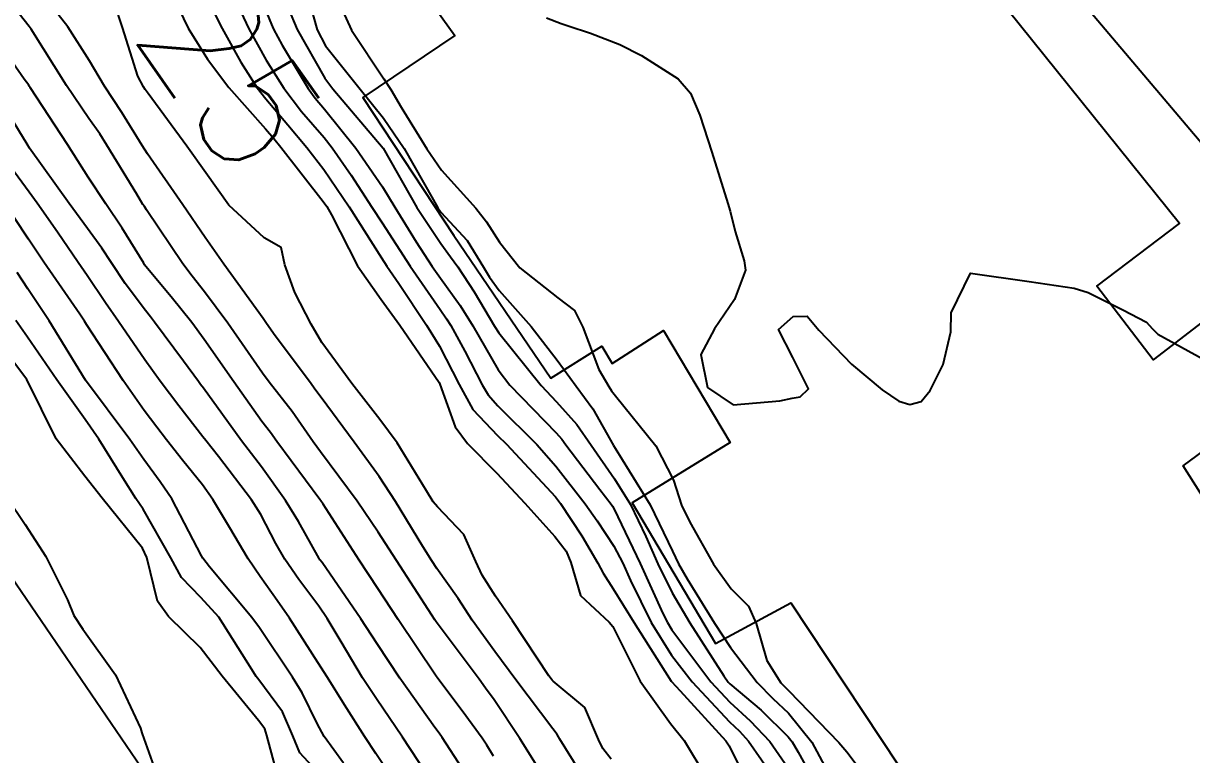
# Model space of a CAD drawing. Header units: metres. Extents: x 298520 to 308411, y 7433745 to 7450750.
# Drawn here: x 305458.85 to 305498.53, y 7436374.49 to 7436399.33 of the extents above; entities that cross this region are included whole.
import ezdxf
from ezdxf.enums import TextEntityAlignment as Align

# ---------------------------------------------------------------- set-up
doc = ezdxf.new("R2010")
doc.units = ezdxf.units.M
doc.header["$LTSCALE"] = 10
for name, color, linetype in [('Cotas', 45, 'Continuous'), ('Curvas de Nivel 1m', 11, 'Continuous'), ('Curvas de Nivel 5m', 15, 'Continuous'), ('Edificações', 30, 'Continuous'), ('Linha Férrea', 251, 'TRACKS'), ('Vias Primárias', 230, 'Continuous')]:
    doc.layers.add(name, color=color, linetype=linetype)
doc.styles.add('Style-STANDARD', font='STANDARD.shx')
doc.linetypes.add('TRACKS', pattern='A,0.15,[130,ltypeshp.shx,S=0.25,R=0,X=0,Y=0],0.15', length=0.3)

msp = doc.modelspace()

# ---------------------------------------------------------------- linework, layer by layer
at = {"layer": 'Curvas de Nivel 1m', "flags": 128}
for points, elevation in [([(305477.737, 7436373.931), (305477.068, 7436375.016), (305476.974, 7436375.167), (305476.826, 7436375.359), (305475.577, 7436377.033), (305474.857, 7436377.992), (305474.094, 7436379.052), (305473.61, 7436379.789), (305472.89, 7436380.816), (305472.716, 7436381.072), (305472.416, 7436381.556), (305471.484, 7436383.084), (305470.926, 7436383.934), (305470.083, 7436385.099), (305468.958, 7436386.621), (305468.751, 7436386.903), (305468.597, 7436387.115), (305467.404, 7436388.716), (305467.107, 7436389.138), (305467.062, 7436389.207), (305466.995, 7436389.306), (305465.653, 7436391.154), (305465.022, 7436392.057), (305464.264, 7436393.168), (305463.059, 7436394.897), (305462.88, 7436395.183), (305462.191, 7436396.31), (305461.608, 7436397.202), (305461.096, 7436398.057), (305460.36, 7436399.218), (305459.129, 7436400.8)], 724), ([(305469.132, 7436400.992), (305469.996, 7436399.101), (305471.088, 7436397.449), (305471.329, 7436397.088), (305471.674, 7436396.487), (305472.546, 7436395.075), (305473.052, 7436394.351), (305474.21, 7436393.052), (305474.575, 7436392.594), (305475.021, 7436391.897), (305475.706, 7436391.033), (305477.003, 7436390.005), (305477.56, 7436389.573), (305477.844, 7436389.007), (305478.394, 7436387.576), (305478.731, 7436386.993), (305478.822, 7436386.853), (305478.96, 7436386.673), (305480.326, 7436384.976), (305480.925, 7436383.808), (305481.203, 7436382.967), (305481.481, 7436382.391), (305482.29, 7436380.956), (305482.885, 7436380.124), (305483.472, 7436379.534), (305483.731, 7436378.937), (305484.1, 7436377.686), (305484.577, 7436376.924), (305484.706, 7436376.786), (305484.84, 7436376.66), (305486.546, 7436374.903), (305486.818, 7436374.577), (305488.09, 7436372.881)], 719), ([(305476.806, 7436373.284), (305475.71, 7436375.031), (305474.836, 7436376.352), (305474.547, 7436376.751), (305474.331, 7436377.048), (305472.872, 7436379.001), (305472.825, 7436379.07), (305472.725, 7436379.221), (305471.52, 7436381.084), (305470.902, 7436382.045), (305470.187, 7436383.097), (305468.938, 7436384.774), (305468.693, 7436385.114), (305467.972, 7436386.143), (305467.196, 7436387.137), (305466.968, 7436387.447), (305465.792, 7436389.152), (305465.003, 7436390.213), (305464.585, 7436390.742), (305464.261, 7436391.168), (305463.031, 7436392.996), (305462.958, 7436393.107), (305462.91, 7436393.182), (305462.697, 7436393.526), (305461.681, 7436395.201), (305461.441, 7436395.578), (305461.072, 7436396.103), (305460.313, 7436397.218), (305459.112, 7436399.142), (305459.05, 7436399.231), (305458.198, 7436400.318)], 723), ([(305465.122, 7436400.105), (305465.595, 7436399.155), (305466.235, 7436398.01), (305466.792, 7436397.143), (305467.079, 7436396.771), (305467.829, 7436395.887), (305468.476, 7436395.119), (305469.052, 7436394.365), (305469.909, 7436393.101), (305471.016, 7436391.368), (305471.197, 7436391.088), (305471.599, 7436390.492), (305472.541, 7436389.075), (305472.982, 7436388.37), (305473.652, 7436387.06), (305474.116, 7436386.214), (305474.946, 7436385.334), (305475.259, 7436385.037), (305476.916, 7436383.242), (305477.085, 7436383.017), (305477.817, 7436381.921), (305478.354, 7436380.998), (305478.544, 7436380.649), (305478.884, 7436380.121), (305479.575, 7436378.983), (305480.843, 7436376.986), (305480.859, 7436376.97), (305481.153, 7436376.654), (305482.707, 7436374.951), (305482.82, 7436374.782), (305483.722, 7436372.936)], 724), ([(305465.956, 7436400.32), (305466.507, 7436399.146), (305467.097, 7436398.081), (305467.695, 7436397.131), (305468.295, 7436396.342), (305469.066, 7436395.455), (305469.34, 7436395.107), (305469.976, 7436394.174), (305470.685, 7436393.093), (305471.028, 7436392.56), (305471.981, 7436391.08), (305472.998, 7436389.609), (305473.22, 7436389.291), (305473.36, 7436389.064), (305473.837, 7436388.2), (305474.435, 7436387.048), (305474.629, 7436386.715), (305474.956, 7436386.339), (305476.282, 7436385.027), (305476.932, 7436384.294), (305477.927, 7436383.005), (305478.335, 7436382.426), (305478.899, 7436381.568), (305479.21, 7436380.987), (305479.473, 7436380.398), (305480.167, 7436378.977), (305480.856, 7436377.864), (305481.561, 7436376.963), (305482.829, 7436375.605), (305483.164, 7436375.283), (305483.474, 7436374.94), (305484.795, 7436373.045)], 723), ([(305467.118, 7436399.679), (305467.273, 7436399.296), (305467.343, 7436399.137), (305467.64, 7436398.597), (305468.52, 7436397.118), (305468.755, 7436396.79), (305469.076, 7436396.42), (305470.142, 7436395.099), (305471.043, 7436393.776), (305471.464, 7436393.086), (305472.188, 7436391.911), (305472.729, 7436391.073), (305473.009, 7436390.673), (305473.686, 7436389.746), (305474.11, 7436389.053), (305474.971, 7436387.561), (305475.368, 7436387.036), (305476.947, 7436385.417), (305477.133, 7436385.205), (305477.275, 7436385.015), (305478.425, 7436383.492), (305478.809, 7436382.992), (305478.852, 7436382.93), (305478.911, 7436382.829), (305479.796, 7436380.981), (305480.566, 7436379.284), (305480.721, 7436378.972), (305480.869, 7436378.731), (305482.198, 7436376.956), (305482.836, 7436376.275), (305483.531, 7436375.641), (305484.197, 7436374.929), (305484.81, 7436374.052)], 722), ([(305467.841, 7436399.85), (305468.142, 7436399.125), (305469.088, 7436397.467), (305469.354, 7436397.107), (305471.063, 7436395.09), (305472.214, 7436393.078), (305473.021, 7436391.851), (305473.356, 7436391.405), (305473.601, 7436391.061), (305474.163, 7436390.211), (305474.848, 7436389.042), (305474.99, 7436388.816), (305476.43, 7436387.025), (305476.957, 7436386.473), (305477.645, 7436385.704), (305478.135, 7436385.002), (305478.926, 7436383.859), (305479.471, 7436382.984), (305479.984, 7436381.897), (305480.395, 7436380.975), (305480.883, 7436379.99), (305481.482, 7436378.964), (305482.634, 7436377.165), (305482.784, 7436376.951), (305482.842, 7436376.894), (305483.901, 7436376.002), (305484.825, 7436375.093), (305484.961, 7436374.919), (305485.165, 7436374.569), (305486.083, 7436372.907)], 721), ([(305474.817, 7436374.44), (305474.585, 7436374.808), (305474.425, 7436375.046), (305473.754, 7436375.978), (305472.928, 7436377.069), (305472.845, 7436377.182), (305471.576, 7436379.083), (305470.883, 7436380.134), (305470.254, 7436381.096), (305469.028, 7436382.993), (305468.948, 7436383.11), (305468.914, 7436383.16), (305467.454, 7436385.132), (305467.237, 7436385.427), (305466.95, 7436385.811), (305465.992, 7436387.15), (305464.984, 7436388.595), (305464.566, 7436389.166), (305463.87, 7436390.045), (305463.012, 7436391.074), (305462.966, 7436391.134), (305462.935, 7436391.181), (305462.207, 7436392.374), (305461.643, 7436393.201), (305461.046, 7436394.111), (305460.35, 7436395.217), (305459.082, 7436397.151), (305459.05, 7436397.198), (305459.029, 7436397.231), (305458.879, 7436397.44), (305457.608, 7436399.253)], 722), ([(305476.617, 7436399.526), (305477.116, 7436399.334), (305477.351, 7436399.253), (305478.111, 7436399.005), (305479.107, 7436398.616), (305479.84, 7436398.244), (305481.09, 7436397.448), (305481.5, 7436396.966), (305481.827, 7436396.211), (305482.226, 7436394.958), (305482.778, 7436393.211), (305482.849, 7436392.952), (305483.026, 7436392.267), (305483.331, 7436391.26), (305483.369, 7436390.945), (305483.003, 7436389.95), (305482.323, 7436388.957), (305481.855, 7436388.086), (305482.084, 7436386.959), (305482.957, 7436386.369), (305484.54, 7436386.507), (305484.96, 7436386.599), (305485.23, 7436386.648), (305485.516, 7436386.914), (305484.979, 7436387.984), (305484.493, 7436388.928), (305484.997, 7436389.372), (305485.464, 7436389.382), (305485.859, 7436388.911), (305486.976, 7436387.755), (305488.018, 7436386.884), (305488.586, 7436386.502), (305488.958, 7436386.388), (305489.342, 7436386.483), (305489.644, 7436386.863), (305490.089, 7436387.746), (305490.35, 7436388.856), (305490.358, 7436389.498), (305491.013, 7436390.85), (305493.01, 7436390.56), (305494.539, 7436390.337), (305495.007, 7436390.187), (305496.189, 7436389.601), (305496.997, 7436389.181), (305497.181, 7436388.964), (305497.378, 7436388.774), (305498.98, 7436387.886)], 718), ([(305473.765, 7436374.008), (305473.076, 7436375.066), (305472.972, 7436375.216), (305472.826, 7436375.413), (305471.635, 7436377.082), (305470.86, 7436378.255), (305470.311, 7436379.096), (305468.99, 7436381.011), (305468.919, 7436381.11), (305468.893, 7436381.155), (305468.189, 7436382.404), (305467.75, 7436383.127), (305466.93, 7436384.268), (305466.261, 7436385.147), (305464.961, 7436386.939), (305464.867, 7436387.066), (305464.794, 7436387.163), (305464.284, 7436387.859), (305463.306, 7436389.185), (305463.169, 7436389.362), (305462.997, 7436389.575), (305462.31, 7436390.494), (305461.845, 7436391.198), (305461.515, 7436391.7), (305461.024, 7436392.366), (305460.399, 7436393.216), (305459.061, 7436395.089), (305458.973, 7436395.231), (305458.248, 7436396.415)], 721), ([(305471.777, 7436373.08), (305470.817, 7436374.53), (305470.45, 7436375.094), (305469.758, 7436376.176), (305469.171, 7436377.107), (305468.851, 7436377.62), (305467.883, 7436379.125), (305467.469, 7436379.721), (305466.887, 7436380.543), (305466.481, 7436381.144), (305465.865, 7436382.194), (305465.282, 7436383.156), (305464.928, 7436383.65), (305464.253, 7436384.488), (305463.713, 7436385.178), (305463.377, 7436385.613), (305462.953, 7436386.179), (305462.239, 7436387.197), (305460.991, 7436389.1), (305460.921, 7436389.211), (305460.76, 7436389.448), (305459.543, 7436391.225), (305459.021, 7436392.003), (305458.532, 7436392.742)], 719), ([(305469.718, 7436374.197), (305469.066, 7436375.108), (305468.827, 7436375.546), (305468.311, 7436376.591), (305467.988, 7436377.123), (305466.868, 7436378.794), (305466.612, 7436379.143), (305465.174, 7436380.873), (305464.946, 7436381.159), (305464.894, 7436381.241), (305463.888, 7436383.176), (305463.499, 7436383.752), (305462.936, 7436384.519), (305462.459, 7436385.195), (305460.963, 7436387.21), (305459.718, 7436389.223), (305459.004, 7436390.309), (305458.641, 7436390.867)], 718), ([(305467.473, 7436373.793), (305467.121, 7436375.136), (305467.046, 7436375.358), (305466.828, 7436375.642), (305465.598, 7436377.152), (305464.857, 7436378.123), (305463.774, 7436379.176), (305463.403, 7436379.707), (305463.04, 7436381.188), (305462.898, 7436381.498), (305461.526, 7436383.204), (305460.93, 7436383.945), (305459.96, 7436385.22), (305458.963, 7436387.23), (305457.433, 7436389.253)], 716), ([(305468.811, 7436373.93), (305468.242, 7436374.543), (305467.995, 7436375.122), (305467.648, 7436375.944), (305466.842, 7436377.027), (305466.756, 7436377.141), (305466.606, 7436377.383), (305465.49, 7436379.154), (305464.88, 7436379.823), (305464.22, 7436380.504), (305463.856, 7436381.176), (305462.917, 7436382.824), (305462.671, 7436383.193), (305462.231, 7436383.895), (305461.415, 7436385.205), (305460.95, 7436385.87), (305459.986, 7436387.22), (305458.985, 7436388.672), (305458.592, 7436389.236)], 717), ([(305458.29, 7436383.239), (305458.909, 7436382.309), (305459.613, 7436381.223), (305460.342, 7436379.751), (305460.562, 7436379.213), (305460.866, 7436378.747), (305461.981, 7436377.199), (305462.825, 7436375.39), (305462.867, 7436375.233), (305462.877, 7436375.189), (305463.391, 7436373.763)], 716)]:
    msp.add_lwpolyline(points, dxfattribs=dict(at, elevation=elevation))
at = {"layer": 'Curvas de Nivel 5m', "flags": 128}
for points, elevation in [([(305463.821, 7436400.478), (305464.445, 7436399.167), (305465.097, 7436398.114), (305465.826, 7436397.153), (305467.069, 7436395.746), (305467.357, 7436395.427), (305467.596, 7436395.132), (305469.035, 7436393.276), (305469.153, 7436393.109), (305469.31, 7436392.828), (305470.191, 7436391.098), (305471.002, 7436389.952), (305471.637, 7436389.084), (305472.964, 7436387.131), (305472.989, 7436387.07), (305473.518, 7436385.63), (305473.928, 7436385.055), (305474.928, 7436384.047), (305475.881, 7436383.03), (305476.902, 7436381.901), (305477.28, 7436381.397), (305477.437, 7436381.012), (305477.774, 7436379.899), (305478.739, 7436378.992), (305478.871, 7436378.838), (305479.8, 7436376.98), (305480.829, 7436375.545), (305481.286, 7436374.965), (305482.022, 7436373.741)], 725), ([(305468.452, 7436400.446), (305468.822, 7436399.114), (305469.105, 7436398.568), (305470.287, 7436397.098), (305471.073, 7436396.115), (305471.775, 7436395.083), (305472.762, 7436393.348), (305472.921, 7436393.071), (305473.031, 7436392.924), (305473.918, 7436391.953), (305474.48, 7436391.048), (305474.674, 7436390.71), (305475.005, 7436390.255), (305476.099, 7436389.029), (305476.976, 7436387.891), (305477.617, 7436387.01), (305478.186, 7436386.232), (305478.891, 7436384.991), (305478.942, 7436384.9), (305480.132, 7436382.978), (305480.897, 7436381.397), (305481.098, 7436380.968), (305481.393, 7436380.46), (305482.325, 7436378.955), (305482.861, 7436378.124), (305483.766, 7436376.936), (305484.304, 7436376.394), (305484.833, 7436375.891), (305485.631, 7436374.912), (305486.588, 7436373.11)], 720), ([(305478.816, 7436374.329), (305478.526, 7436374.701), (305478.386, 7436374.997), (305477.915, 7436376.085), (305476.843, 7436376.984), (305476.806, 7436377.02), (305476.698, 7436377.168), (305475.458, 7436379.034), (305474.881, 7436379.868), (305474.425, 7436380.584), (305474.216, 7436381.05), (305473.81, 7436381.964), (305472.911, 7436382.903), (305472.769, 7436383.071), (305472.541, 7436383.451), (305471.548, 7436385.084), (305470.951, 7436385.879), (305470, 7436387.1), (305468.984, 7436388.496), (305468.617, 7436389.116), (305468.066, 7436390.187), (305467.728, 7436391.129), (305467.605, 7436391.718), (305467.022, 7436392.045), (305465.826, 7436393.152), (305465.049, 7436394.26), (305464.404, 7436395.167), (305463.081, 7436396.951), (305462.988, 7436397.087), (305462.929, 7436397.182), (305462.736, 7436397.537), (305462.211, 7436399.194), (305461.945, 7436400.022)], 725), ([(305472.806, 7436373.422), (305471.727, 7436375.081), (305470.836, 7436376.383), (305470.37, 7436377.095), (305469.646, 7436378.318), (305469.167, 7436379.107), (305468.877, 7436379.526), (305468.198, 7436380.432), (305467.73, 7436381.127), (305467.427, 7436381.661), (305466.908, 7436382.644), (305466.599, 7436383.143), (305465.474, 7436384.616), (305465.042, 7436385.159), (305464.944, 7436385.289), (305464.124, 7436386.342), (305463.492, 7436387.182), (305462.974, 7436387.905), (305462.084, 7436389.199), (305461.638, 7436389.839), (305461.009, 7436390.769), (305460.712, 7436391.213), (305460.006, 7436392.237), (305459.317, 7436393.227), (305459.039, 7436393.604), (305457.82, 7436395.249)], 720)]:
    msp.add_lwpolyline(points, dxfattribs=dict(at, elevation=elevation))
at = {"layer": 'Edificações'}
for points in [[(305500.202, 7436390.197), (305497.216, 7436387.902), (305495.306, 7436390.405), (305498.113, 7436392.53), (305489.364, 7436403.429)], [(305471.866, 7436401.201), (305473.501, 7436398.922), (305470.378, 7436396.81), (305473.464, 7436392.127), (305476.757, 7436387.281), (305478.494, 7436388.369), (305478.847, 7436387.781), (305480.584, 7436388.898), (305482.854, 7436385.097), (305479.528, 7436383.039), (305482.357, 7436378.262), (305484.918, 7436379.644), (305489.806, 7436372.257), (305492.43, 7436368.596), (305491.871, 7436368.214), (305494.434, 7436364.593), (305510.217, 7436376.178)], [(305501.817, 7436378.65), (305498.232, 7436384.296), (305502.469, 7436387.425)]]:
    msp.add_lwpolyline(points, dxfattribs=at)
at = {"layer": 'Linha Férrea', "flags": 128}
msp.add_lwpolyline([(306582.498, 7435607.495), (306556.392, 7435623.646), (306509.999, 7435652.105), (306448.251, 7435689.469), (306394.544, 7435720.976), (306352.226, 7435744.439), (306311.299, 7435764.613), (306276.031, 7435780.359), (306251.636, 7435790.454), (306226.836, 7435800.014), (306196.931, 7435811.052), (306150.684, 7435826.73), (306088.429, 7435846.308), (306008.387, 7435870.394), (305977.318, 7435881.796), (305916.938, 7435900.678), (305884.786, 7435909.535), (305874.982, 7435912.013), (305850.109, 7435921.719), (305826.217, 7435932.186), (305805.679, 7435942.639), (305780.351, 7435958.022), (305755.751, 7435975.289), (305739.643, 7435988.273), (305721.354, 7436005.105), (305704.229, 7436022.738), (305691.023, 7436037.831), (305676.583, 7436057.199), (305665.983, 7436072.379), (305646.464, 7436101.619), (305625.633, 7436132.398), (305609.746, 7436156.477), (305594.507, 7436178.84), (305577.094, 7436204.317), (305571.361, 7436213.311), (305559.602, 7436230.738), (305541.681, 7436257.145), (305522.741, 7436285.229), (305500.971, 7436317.952), (305481.303, 7436347.059), (305454.671, 7436386.021), (305430.067, 7436422.55), (305398.312, 7436469.839), (305376.506, 7436502.022), (305354.688, 7436533.977), (305340.181, 7436554.87), (305319.481, 7436586.888), (305294.774, 7436624.721), (305279.512, 7436649.241), (305268.836, 7436668.68), (305259.046, 7436688.185), (305252.001, 7436703.308), (305245.18, 7436718.012), (305235.689, 7436741.063), (305225.301, 7436766.358), (305214.401, 7436794.307), (305204.239, 7436820.712), (305192.965, 7436849.942), (305184.658, 7436870.629), (305173.306, 7436899.399), (305162.032, 7436928.036), (305157.284, 7436941.411), (305144.752, 7436972.025), (305133.553, 7437001.088), (305121.834, 7437031.643), (305106.63, 7437070.21), (305093.871, 7437102.698), (305083.264, 7437129.846), (305071.544, 7437160.029), (305059.53, 7437191.56), (305046.769, 7437230.875), (305042.391, 7437246.099), (305040.612, 7437253.205), (305037.645, 7437266.786), (305036.682, 7437272.115), (305036.263, 7437274.59)], dxfattribs=at)
at = {"layer": 'Vias Primárias'}
msp.add_lwpolyline([(305597.44, 7436206.289), (305593.195, 7436216.838), (305590.445, 7436224.607), (305588.342, 7436231.001), (305585.877, 7436240.615), (305582.725, 7436252.942), (305579.652, 7436265.591, 0.058972), (305576.013, 7436275.372, -0.006125), (305571.647, 7436284.148, 0.027067), (305569.261, 7436288.478, -0.016053), (305565.868, 7436294.327), (305554.835, 7436311.667), (305546.67, 7436324.367), (305537.089, 7436339.162), (305523.145, 7436360.702), (305514.373, 7436374.004), (305500.471, 7436393.363), (305491.776, 7436403.649), (305477.754, 7436419.28), (305469.747, 7436429.033)], format="xyb", dxfattribs=at)

# ---------------------------------------------------------------- texts
at = {"layer": 'Cotas', "style": 'Style-STANDARD'}
msp.add_text('725', height=4, rotation=305.0465, dxfattribs=at).set_placement((305464.999, 7436398.841, 725), align=Align.MIDDLE_CENTER)

doc.saveas('drawing.dxf')
